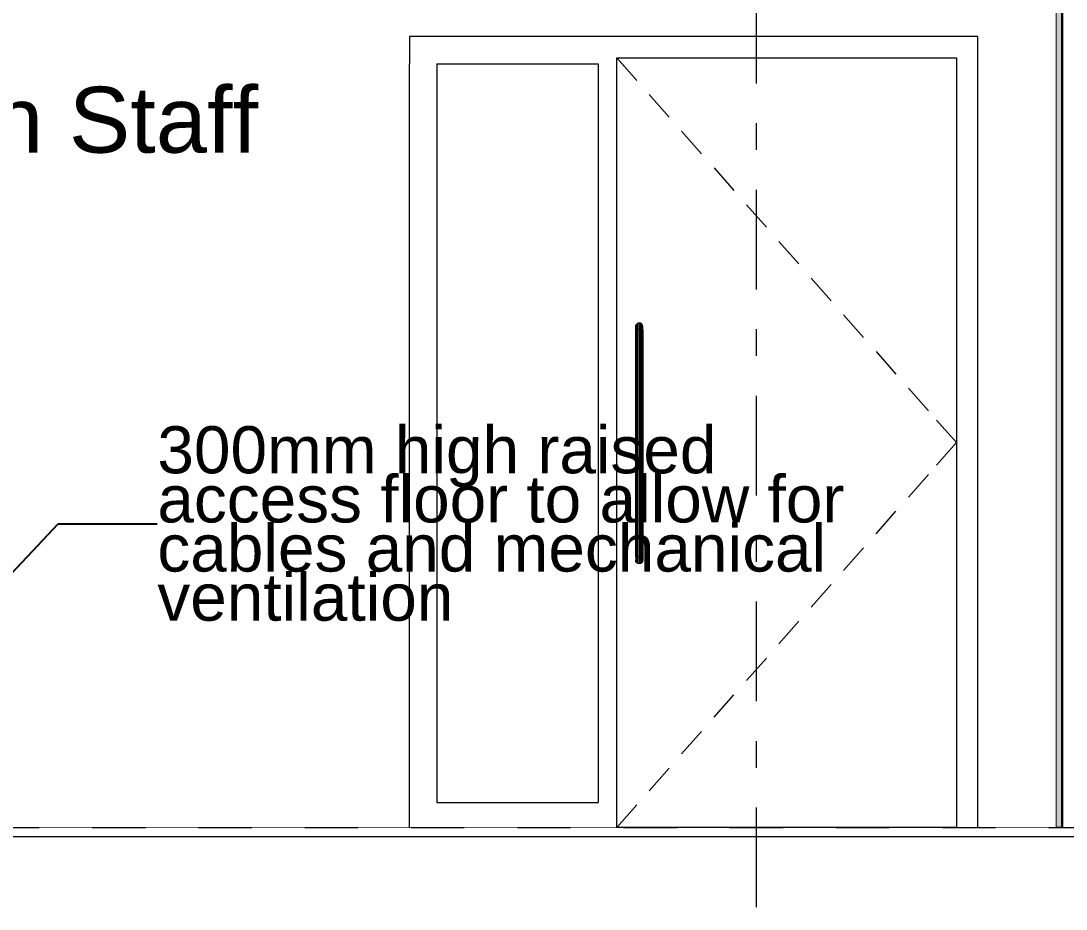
# Model space of a CAD drawing. Header units: millimetres. Extents: x -48147 to 1414029, y -496296 to 18123.
# Drawn here: x 1397658 to 1400434, y -478904 to -476546 of the extents above; entities that cross this region are included whole.
import ezdxf
from ezdxf.enums import TextEntityAlignment as Align

# ---------------------------------------------------------------- set-up
doc = ezdxf.new("R2010")
doc.units = ezdxf.units.MM
doc.header["$MEASUREMENT"] = 0
for name, pattern in [('Dashed', [2822.222233, 1411.111116, -1411.111116]), ('Double Dashed', [546.805537, 264.583325, -105.833328, 70.555556, -105.833328]), ('Wipeout_Contour', [1000, 0, -1000])]:
    doc.linetypes.add(name, pattern=pattern)
for name, color, linetype, lineweight, true_color in [('0_Pen_No__105', 7, 'Continuous', 15, 0xa6a6a6), ('New_A-15-MG_Structural_Grid_Phase_2_Pen_No__222', 7, 'Continuous', 13, 0x65af33), ('New_A-25-M_Wall_Int_Pen_No__107', 7, 'Continuous', 15, 0xa6a6a6), ('New_ArchiCAD Doors_Pen_No__63', 7, 'Continuous', 20, 0x606060)]:
    doc.layers.add(name, color=color, linetype=linetype, lineweight=lineweight, true_color=true_color)
for name, color, linetype, lineweight in [('0_Pen_No__191', 7, 'Continuous', 5), ('0_Pen_No__85', 8, 'Continuous', 20), ('A-95-P_Text_1_50_GA_Pen_No__1', 7, 'Continuous', 13), ('New_A-20-M_Floor_Slab_Pen_No__4', 7, 'Continuous', 20), ('New_A-25-M_Wall_Int_Pen_No__1', 7, 'Continuous', 13), ('New_ArchiCAD Doors_Pen_No__3', 7, 'Continuous', 18), ('New_ArchiCAD Doors_Pen_No__93', 8, 'Continuous', 13)]:
    doc.layers.add(name, color=color, linetype=linetype, lineweight=lineweight)
for name, color, linetype in [('New_A-15-MG_Structural_Grid_Phase_2', 7, 'Continuous'), ('New_A-20-M_Floor_Slab', 7, 'Continuous'), ('New_A-25-M_Wall_Int', 7, 'Continuous'), ('New_ArchiCAD Doors', 7, 'Continuous')]:
    doc.layers.add(name, color=color, linetype=linetype)
doc.styles.add('GENERATED_STYLE_2', font='')
doc.styles.get('GENERATED_STYLE_2').set_extended_font_data('Swis721 BT')
doc.dimstyles.new('GENERATED_STYLE__5', dxfattribs={"dimtxt": 0.18, "dimasz": 182.4, "dimexe": 0.18, "dimexo": 0.0625, "dimgap": 0.09, "dimtad": 0, "dimtih": 1, "dimtoh": 1, "dimdec": 4, "dimzin": 0, "dimdsep": 46, "dimcen": 0.09, "dimadec": 0, "dimazin": 0, "dimtfac": 1, "dimtdec": 4, "dimtmove": 0, "dimatfit": 3, "dimldrblk": 'ARROWHEAD_5', "dimfxl": 1, "dimtolj": 1, "dimtzin": 0, "dimarcsym": 0})

# ---------------------------------------------------------------- blocks, each defined once
blk = doc.blocks.new('Section Elem_171_2', base_point=(1372879, -490836.7))
at = {"color": 254, "linetype": 'Wipeout_Contour', "lineweight": 0, "ltscale": 5852792.500182126}
blk.add_wipeout([(1360553.7, -478686.7), (1360553.7, -478711.7), (1404762.6, -478711.7), (1404762.6, -478686.7)], dxfattribs=at).dxf.layer = 'New_A-20-M_Floor_Slab'
at = {"layer": 'New_A-20-M_Floor_Slab_Pen_No__4', "linetype": 'Continuous'}
blk.add_line((1400406.9, -478686.7), (1394450.7, -478686.7), dxfattribs=at)
at = {"layer": 'New_A-20-M_Floor_Slab_Pen_No__4', "linetype": 'Continuous', "flags": 128}
blk.add_lwpolyline([(1400424.9, -478686.7), (1400421.9, -478686.7), (1400406.9, -478686.7)], dxfattribs=at)
at = {"color": 254, "linetype": 'Wipeout_Contour', "lineweight": 0, "ltscale": 5852988.886324035}
blk.add_wipeout([(1360553.7, -478711.7), (1360553.7, -478986.7), (1404762.6, -478986.7), (1404762.6, -478711.7)], dxfattribs=at).dxf.layer = 'New_A-20-M_Floor_Slab'
at = {"layer": 'New_A-20-M_Floor_Slab_Pen_No__4', "linetype": 'Continuous'}
blk.add_line((1404762.6, -478711.7), (1360553.7, -478711.7), dxfattribs=at)
blk = doc.blocks.new('Section Elem_173_2', base_point=(1372879, -490836.7))
at = {"layer": 'New_A-25-M_Wall_Int_Pen_No__1', "linetype": 'Continuous'}
blk.add_line((1400406.9, -474813.6), (1400406.9, -478686.7), dxfattribs=at)
at = {"color": 254, "linetype": 'Wipeout_Contour', "lineweight": 0, "ltscale": 5917446.010713064}
blk.add_wipeout([(1400424.9, -478686.7), (1400443.9, -478686.7), (1400443.9, -474813.6), (1400424.9, -474813.6)], dxfattribs=at).dxf.layer = 'New_A-25-M_Wall_Int'
at = {"layer": 'New_A-25-M_Wall_Int_Pen_No__107', "linetype": 'Continuous'}
blk.add_hatch(color=256, dxfattribs=at).paths.add_polyline_path([(1400406.9, -474813.6), (1400406.9, -478686.7), (1400421.9, -478686.7), (1400421.9, -474813.6)])
at = {"layer": 'New_A-25-M_Wall_Int_Pen_No__107', "linetype": 'Continuous', "lineweight": 0, "true_color": 0x535353}
blk.add_hatch(color=251, dxfattribs=at).paths.add_polyline_path([(1400421.9, -478686.7), (1400424.9, -478686.7), (1400424.9, -474813.6), (1400421.9, -474813.6)])
at = {"layer": 'New_A-25-M_Wall_Int_Pen_No__1', "linetype": 'Continuous'}
for p, q in [((1400421.9, -474813.6), (1400421.9, -478686.7)), ((1400424.9, -474813.6), (1400424.9, -478686.7))]:
    blk.add_line(p, q, dxfattribs=at)
blk = doc.blocks.new('Section Elem_174_2', base_point=(1372879, -490836.7))
at = {"color": 254, "linetype": 'Wipeout_Contour', "lineweight": 0, "ltscale": 35473147.72623986}
blk.add_wipeout([(1394450.7, -478686.7), (1398690.2, -478686.7), (1398690.2, -476586.7), (1400200.2, -476586.7), (1400200.2, -478686.7), (1400406.9, -478686.7), (1400406.9, -474993.4), (1399615.9, -474993.4), (1399615.9, -475086.7), (1399705.9, -475086.7), (1399705.9, -475099.4), (1399625.4, -475099.4), (1399618.2, -475102.4), (1399615.2, -475109.6), (1399615.2, -475517.2), (1399618.2, -475524.4), (1399625.4, -475527.4), (1399705.9, -475527.4), (1399705.9, -475540.1), (1399531, -475540.1), (1399531, -475661.7), (1400406.5, -475661.7), (1400406.5, -475686.7), (1394450.7, -475686.7)], dxfattribs=at).dxf.layer = 'New_A-25-M_Wall_Int'
blk = doc.blocks.new('Section Elem_186_2', base_point=(1372879, -490836.7))
at = {"layer": 'New_ArchiCAD Doors_Pen_No__3', "linetype": 'Continuous'}
for p, q in [((1399327.2, -476741.2), (1399380.2, -476801.1)), ((1399413.3, -476838.6), (1399466.2, -476898.6)), ((1399499.3, -476936.1), (1399552.3, -476996)), ((1399585.4, -477033.5), (1399638.3, -477093.5)), ((1399671.4, -477131), (1399724.4, -477190.9)), ((1399757.5, -477228.4), (1399810.4, -477288.4)), ((1399843.5, -477325.9), (1399896.5, -477385.8)), ((1399929.6, -477423.3), (1399982.5, -477483.3)), ((1400015.6, -477520.8), (1400068.6, -477580.7)), ((1400015.6, -477809.7), (1400068.6, -477749.7)), ((1399929.6, -477907.2), (1399982.5, -477847.2)), ((1399843.5, -478004.6), (1399896.5, -477944.6)), ((1399757.5, -478102.1), (1399810.4, -478042.1)), ((1399671.4, -478199.5), (1399724.4, -478139.5)), ((1399585.4, -478296.9), (1399638.3, -478237)), ((1399499.3, -478394.4), (1399552.3, -478334.4)), ((1399413.3, -478491.8), (1399466.2, -478431.9)), ((1399327.2, -478589.3), (1399380.2, -478529.3))]:
    blk.add_line(p, q, dxfattribs=at)
at = {"color": 254, "linetype": 'Wipeout_Contour', "lineweight": 0, "ltscale": 7390551.823518475}
blk.add_wipeout([(1398690.2, -476659.7), (1398690.2, -478686.7), (1398763.2, -478686.7), (1398763.2, -478620.7), (1398763.2, -476659.7)], dxfattribs=at).dxf.layer = 'New_ArchiCAD Doors'
at = {"color": 254, "linetype": 'Wipeout_Contour', "lineweight": 0, "ltscale": 7392810.688224151}
blk.add_wipeout([(1399241.2, -476659.7), (1399191.2, -476659.7), (1399191.2, -478620.7), (1399191.2, -478686.7), (1399241.2, -478686.7)], dxfattribs=at).dxf.layer = 'New_ArchiCAD Doors'
at = {"color": 254, "linetype": 'Wipeout_Contour', "lineweight": 0, "ltscale": 5917639.275285176}
blk.add_wipeout([(1400143.2, -478686.7), (1400200.2, -478686.7), (1400200.2, -476659.7), (1400143.2, -476659.7)], dxfattribs=at).dxf.layer = 'New_ArchiCAD Doors'
at = {"color": 254, "linetype": 'Wipeout_Contour', "lineweight": 0, "ltscale": 5914702.512488508}
blk.add_wipeout([(1399292, -477968.3), (1399292, -477981), (1399294.1, -477984.1), (1399294.1, -477969)], dxfattribs=at).dxf.layer = 'New_ArchiCAD Doors'
at = {"layer": 'New_ArchiCAD Doors_Pen_No__3', "linetype": 'Continuous'}
for p, q in [((1400090.2, -477605.3), (1400143.2, -477665.2)), ((1400090.2, -477725.2), (1400143.2, -477665.2)), ((1399241.2, -478686.7), (1399294.1, -478626.8))]:
    blk.add_line(p, q, dxfattribs=at)
at = {"color": 254, "linetype": 'Wipeout_Contour', "lineweight": 0, "ltscale": 14783941.33785668}
blk.add_wipeout([(1398690.2, -476586.7), (1398690.2, -476659.7), (1398763.2, -476659.7), (1399191.2, -476659.7), (1399241.2, -476659.7), (1399241.2, -476643.7), (1400143.2, -476643.7), (1400143.2, -476659.7), (1400200.2, -476659.7), (1400200.2, -476586.7)], dxfattribs=at).dxf.layer = 'New_ArchiCAD Doors'
at = {"color": 254, "linetype": 'Wipeout_Contour', "lineweight": 0, "ltscale": 5914753.462121516}
blk.add_wipeout([(1399304.5, -477985.9), (1399307.5, -477983.8), (1399307.5, -477968.9), (1399304.5, -477969.4)], dxfattribs=at).dxf.layer = 'New_ArchiCAD Doors'
at = {"color": 254, "linetype": 'Wipeout_Contour', "lineweight": 0, "ltscale": 5914384.624103814}
blk.add_wipeout([(1399191.2, -478620.7), (1398763.2, -478620.7), (1398763.2, -478686.7), (1399191.2, -478686.7)], dxfattribs=at).dxf.layer = 'New_ArchiCAD Doors'
at = {"layer": 'New_ArchiCAD Doors_Pen_No__3', "linetype": 'Continuous'}
blk.add_line((1399241.2, -476643.7), (1399294.1, -476703.7), dxfattribs=at)
at = {"layer": 'New_ArchiCAD Doors_Pen_No__63', "linetype": 'Continuous'}
for p, q in [((1398690.2, -476586.7), (1398690.2, -476659.7)), ((1400200.2, -476586.7), (1398690.2, -476586.7)), ((1400200.2, -476659.7), (1400200.2, -476586.7)), ((1398690.2, -478686.7), (1398690.2, -476659.7)), ((1399241.2, -478686.7), (1399241.2, -476643.7)), ((1399241.2, -476643.7), (1400143.2, -476643.7)), ((1400143.2, -476643.7), (1400143.2, -478686.7)), ((1400200.2, -478686.7), (1400200.2, -476659.7))]:
    blk.add_line(p, q, dxfattribs=at)
at = {"color": 254, "linetype": 'Wipeout_Contour', "lineweight": 0, "ltscale": 5913074.664169221}
blk.add_wipeout([(1398763.2, -478620.7), (1399191.2, -478620.7), (1399191.2, -476659.7), (1398763.2, -476659.7)], dxfattribs=at).dxf.layer = 'New_ArchiCAD Doors'
at = {"color": 254, "linetype": 'Wipeout_Contour', "lineweight": 0, "ltscale": 5914714.433016218}
blk.add_wipeout([(1399294.1, -477984.1), (1399297.2, -477986.1), (1399297.2, -477969.4), (1399294.1, -477969)], dxfattribs=at).dxf.layer = 'New_ArchiCAD Doors'
at = {"layer": 'New_ArchiCAD Doors_Pen_No__63', "linetype": 'Continuous'}
for p, q in [((1398763.2, -476659.7), (1398763.2, -478620.7)), ((1398763.2, -476659.7), (1399191.2, -476659.7)), ((1399191.2, -476659.7), (1399191.2, -478620.7)), ((1398763.2, -478620.7), (1399191.2, -478620.7))]:
    blk.add_line(p, q, dxfattribs=at)
at = {"color": 254, "linetype": 'Wipeout_Contour', "lineweight": 0, "ltscale": 5914728.311488065}
blk.add_wipeout([(1399297.2, -477986.1), (1399300.9, -477986.7), (1399300.9, -477969.5), (1399297.2, -477969.4)], dxfattribs=at).dxf.layer = 'New_ArchiCAD Doors'
at = {"color": 254, "linetype": 'Wipeout_Contour', "lineweight": 0, "ltscale": 5914742.015391721}
blk.add_wipeout([(1399300.9, -477986.7), (1399304.5, -477985.9), (1399304.5, -477969.4), (1399300.9, -477969.5)], dxfattribs=at).dxf.layer = 'New_ArchiCAD Doors'
at = {"color": 254, "linetype": 'Wipeout_Contour', "lineweight": 0, "ltscale": 5914694.515324706}
blk.add_wipeout([(1399291.2, -477977.7), (1399292, -477981), (1399292, -477968.3), (1399291.2, -477967.6)], dxfattribs=at).dxf.layer = 'New_ArchiCAD Doors'
at = {"color": 254, "linetype": 'Wipeout_Contour', "lineweight": 0, "ltscale": 5914760.924641364}
blk.add_wipeout([(1399307.5, -477983.8), (1399309.5, -477980.7), (1399309.5, -477968.2), (1399307.5, -477968.9)], dxfattribs=at).dxf.layer = 'New_ArchiCAD Doors'
at = {"color": 254, "linetype": 'Wipeout_Contour', "lineweight": 0, "ltscale": 5914763.263483913}
blk.add_wipeout([(1399309.5, -477980.7), (1399310.2, -477977.1), (1399310.2, -477967.4), (1399309.5, -477968.2)], dxfattribs=at).dxf.layer = 'New_ArchiCAD Doors'
at = {"layer": 'New_ArchiCAD Doors_Pen_No__93', "linetype": 'Continuous'}
for p, q in [((1399297.2, -477986.1), (1399294.1, -477984.1)), ((1399300.9, -477986.7), (1399297.2, -477986.1)), ((1399304.5, -477985.9), (1399300.9, -477986.7)), ((1399307.5, -477983.8), (1399304.5, -477985.9))]:
    blk.add_line(p, q, dxfattribs=at)
at = {"color": 254, "linetype": 'Wipeout_Contour', "lineweight": 0, "ltscale": 5914353.184423207}
blk.add_wipeout([(1399307.5, -477968.9), (1399307.5, -477365.6), (1399304.5, -477365.1), (1399304.5, -477969.4)], dxfattribs=at).dxf.layer = 'New_ArchiCAD Doors'
at = {"color": 254, "linetype": 'Wipeout_Contour', "lineweight": 0, "ltscale": 5914298.609848801}
blk.add_wipeout([(1399291.2, -477967.6), (1399292, -477968.3), (1399292, -477366.2), (1399291.2, -477366.9)], dxfattribs=at).dxf.layer = 'New_ArchiCAD Doors'
at = {"color": 254, "linetype": 'Wipeout_Contour', "lineweight": 0, "ltscale": 5914304.089612098}
blk.add_wipeout([(1399292, -477968.3), (1399294.1, -477969), (1399294.1, -477365.5), (1399292, -477366.2)], dxfattribs=at).dxf.layer = 'New_ArchiCAD Doors'
at = {"color": 254, "linetype": 'Wipeout_Contour', "lineweight": 0, "ltscale": 5914313.999666603}
blk.add_wipeout([(1399294.1, -477969), (1399297.2, -477969.4), (1399297.2, -477365.1), (1399294.1, -477365.5)], dxfattribs=at).dxf.layer = 'New_ArchiCAD Doors'
at = {"color": 254, "linetype": 'Wipeout_Contour', "lineweight": 0, "ltscale": 5914326.809729826}
blk.add_wipeout([(1399297.2, -477969.4), (1399300.9, -477969.5), (1399300.9, -477364.9), (1399297.2, -477365.1)], dxfattribs=at).dxf.layer = 'New_ArchiCAD Doors'
at = {"color": 254, "linetype": 'Wipeout_Contour', "lineweight": 0, "ltscale": 5914340.569586522}
blk.add_wipeout([(1399300.9, -477969.5), (1399304.5, -477969.4), (1399304.5, -477365.1), (1399300.9, -477364.9)], dxfattribs=at).dxf.layer = 'New_ArchiCAD Doors'
at = {"layer": 'New_ArchiCAD Doors_Pen_No__93', "linetype": 'Continuous'}
for p, q in [((1399291.2, -477967.6), (1399291.2, -477977.7)), ((1399292, -477968.3), (1399291.2, -477967.6)), ((1399292, -477968.3), (1399292, -477981)), ((1399292, -477981), (1399291.2, -477977.7))]:
    blk.add_line(p, q, dxfattribs=at)
at = {"color": 254, "linetype": 'Wipeout_Contour', "lineweight": 0, "ltscale": 5913902.712574153}
blk.add_wipeout([(1399291.2, -477366.9), (1399292, -477366.2), (1399292, -477353.4), (1399291.2, -477356.7)], dxfattribs=at).dxf.layer = 'New_ArchiCAD Doors'
at = {"color": 254, "linetype": 'Wipeout_Contour', "lineweight": 0, "ltscale": 5913905.676849977}
blk.add_wipeout([(1399292, -477366.2), (1399294.1, -477365.5), (1399294.1, -477350.4), (1399292, -477353.4)], dxfattribs=at).dxf.layer = 'New_ArchiCAD Doors'
at = {"color": 254, "linetype": 'Wipeout_Contour', "lineweight": 0, "ltscale": 5913913.577978516}
blk.add_wipeout([(1399294.1, -477365.5), (1399297.2, -477365.1), (1399297.2, -477348.4), (1399294.1, -477350.4)], dxfattribs=at).dxf.layer = 'New_ArchiCAD Doors'
at = {"color": 254, "linetype": 'Wipeout_Contour', "lineweight": 0, "ltscale": 5914367.763751724}
blk.add_wipeout([(1399309.5, -477968.2), (1399310.2, -477967.4), (1399310.2, -477367.1), (1399309.5, -477366.3)], dxfattribs=at).dxf.layer = 'New_ArchiCAD Doors'
at = {"color": 254, "linetype": 'Wipeout_Contour', "lineweight": 0, "ltscale": 5914362.733744526}
blk.add_wipeout([(1399307.5, -477365.6), (1399307.5, -477968.9), (1399309.5, -477968.2), (1399309.5, -477366.3)], dxfattribs=at).dxf.layer = 'New_ArchiCAD Doors'
at = {"layer": 'New_ArchiCAD Doors_Pen_No__93', "linetype": 'Continuous'}
for p, q in [((1399294.1, -477969), (1399292, -477968.3)), ((1399294.1, -477969), (1399294.1, -477984.1)), ((1399297.2, -477969.4), (1399294.1, -477969)), ((1399297.2, -477969.4), (1399297.2, -477986.1)), ((1399300.9, -477969.5), (1399297.2, -477969.4)), ((1399304.5, -477969.4), (1399300.9, -477969.5)), ((1399300.9, -477969.5), (1399300.9, -477986.7)), ((1399307.5, -477968.9), (1399304.5, -477969.4)), ((1399304.5, -477969.4), (1399304.5, -477985.9)), ((1399309.5, -477968.2), (1399307.5, -477968.9)), ((1399307.5, -477968.9), (1399307.5, -477983.8)), ((1399310.2, -477967.4), (1399309.5, -477968.2)), ((1399309.5, -477968.2), (1399309.5, -477980.7)), ((1399310.2, -477967.4), (1399310.2, -477977.1)), ((1399294.1, -477984.1), (1399292, -477981)), ((1399309.5, -477980.7), (1399307.5, -477983.8)), ((1399310.2, -477977.1), (1399309.5, -477980.7))]:
    blk.add_line(p, q, dxfattribs=at)
at = {"color": 254, "linetype": 'Wipeout_Contour', "lineweight": 0, "ltscale": 5913972.271916265}
blk.add_wipeout([(1399309.5, -477366.3), (1399310.2, -477367.1), (1399310.2, -477357.4), (1399309.5, -477353.8)], dxfattribs=at).dxf.layer = 'New_ArchiCAD Doors'
at = {"color": 254, "linetype": 'Wipeout_Contour', "lineweight": 0, "ltscale": 5913964.552787415}
blk.add_wipeout([(1399307.5, -477365.6), (1399309.5, -477366.3), (1399309.5, -477353.8), (1399307.5, -477350.6)], dxfattribs=at).dxf.layer = 'New_ArchiCAD Doors'
at = {"color": 254, "linetype": 'Wipeout_Contour', "lineweight": 0, "ltscale": 5913952.918267957}
blk.add_wipeout([(1399307.5, -477365.6), (1399307.5, -477350.6), (1399304.5, -477348.5), (1399304.5, -477365.1)], dxfattribs=at).dxf.layer = 'New_ArchiCAD Doors'
at = {"color": 254, "linetype": 'Wipeout_Contour', "lineweight": 0, "ltscale": 5913925.320465455}
blk.add_wipeout([(1399297.2, -477365.1), (1399300.9, -477364.9), (1399300.9, -477347.7), (1399297.2, -477348.4)], dxfattribs=at).dxf.layer = 'New_ArchiCAD Doors'
at = {"color": 254, "linetype": 'Wipeout_Contour', "lineweight": 0, "ltscale": 5913939.136231859}
blk.add_wipeout([(1399300.9, -477364.9), (1399304.5, -477365.1), (1399304.5, -477348.5), (1399300.9, -477347.7)], dxfattribs=at).dxf.layer = 'New_ArchiCAD Doors'
at = {"layer": 'New_ArchiCAD Doors_Pen_No__93', "linetype": 'Continuous'}
for p, q in [((1399292, -477353.4), (1399291.2, -477356.7)), ((1399291.2, -477366.9), (1399291.2, -477356.7)), ((1399294.1, -477350.4), (1399292, -477353.4)), ((1399292, -477366.2), (1399292, -477353.4)), ((1399297.2, -477348.4), (1399294.1, -477350.4)), ((1399294.1, -477365.5), (1399294.1, -477350.4)), ((1399300.9, -477347.7), (1399297.2, -477348.4)), ((1399297.2, -477365.1), (1399297.2, -477348.4)), ((1399300.9, -477364.9), (1399300.9, -477347.7)), ((1399304.5, -477348.5), (1399300.9, -477347.7)), ((1399304.5, -477365.1), (1399304.5, -477348.5)), ((1399307.5, -477350.6), (1399304.5, -477348.5)), ((1399307.5, -477365.6), (1399307.5, -477350.6)), ((1399309.5, -477353.8), (1399307.5, -477350.6)), ((1399309.5, -477366.3), (1399309.5, -477353.8)), ((1399310.2, -477357.4), (1399309.5, -477353.8)), ((1399310.2, -477367.1), (1399310.2, -477357.4)), ((1399292, -477366.2), (1399291.2, -477366.9)), ((1399291.2, -477967.6), (1399291.2, -477366.9)), ((1399294.1, -477365.5), (1399292, -477366.2)), ((1399292, -477968.3), (1399292, -477366.2)), ((1399297.2, -477365.1), (1399294.1, -477365.5)), ((1399294.1, -477969), (1399294.1, -477365.5)), ((1399300.9, -477364.9), (1399297.2, -477365.1)), ((1399297.2, -477969.4), (1399297.2, -477365.1)), ((1399300.9, -477969.5), (1399300.9, -477364.9)), ((1399304.5, -477365.1), (1399300.9, -477364.9)), ((1399304.5, -477969.4), (1399304.5, -477365.1)), ((1399307.5, -477365.6), (1399304.5, -477365.1)), ((1399307.5, -477968.9), (1399307.5, -477365.6)), ((1399309.5, -477366.3), (1399307.5, -477365.6)), ((1399309.5, -477968.2), (1399309.5, -477366.3)), ((1399310.2, -477367.1), (1399309.5, -477366.3)), ((1399310.2, -477367.1), (1399310.2, -477967.4))]:
    blk.add_line(p, q, dxfattribs=at)
blk = doc.blocks.new('Standard grid marker[6]_2', base_point=(1399610.9, -469432.1))
at = {"layer": 'New_A-15-MG_Structural_Grid_Phase_2_Pen_No__222', "linetype": 'Double Dashed'}
blk.add_line((1399610.9, -470432.1), (1399610.9, -493836.7), dxfattribs=at)
at = {"layer": 'New_A-15-MG_Structural_Grid_Phase_2_Pen_No__222', "style": 'GENERATED_STYLE_2'}
for tag, p in [('AC_MarkerText_1_0', (1399610.9, -469163.9)), ('AC_MarkerText_1_1', (1399610.9, -495068.6))]:
    blk.add_attdef(tag, text='', height=175, rotation=360, dxfattribs=at).set_placement(p, align=Align.MIDDLE_CENTER)
blk = doc.blocks.new('ARROWHEAD_5')
at = {"color": 0, "linetype": 'Continuous', "lineweight": 0}
blk.add_line((0, 0), (-1, 0), dxfattribs=at)
blk.add_solid([(-1, 0.2679), (0, 0), (-1, -0.2679), (-1, 0.2679)], dxfattribs=at)
blk = doc.blocks.new('S-24 Building Section_STORY_MARKER', base_point=(1372879, -490836.7))
at = {"layer": '0_Pen_No__105', "linetype": 'Dashed', "ltscale": 0.1}
blk.add_line((1358054.7, -478686.7), (1410366.7, -478686.7), dxfattribs=at)

msp = doc.modelspace()

# ---------------------------------------------------------------- block references
at = {"layer": 'New_A-20-M_Floor_Slab'}
msp.add_blockref('Section Elem_171_2', (1372879, -490836.7), dxfattribs=at)

# ---------------------------------------------------------------- next in the draw order: block references
at = {"layer": 'New_A-25-M_Wall_Int'}
msp.add_blockref('Section Elem_173_2', (1372879, -490836.7), dxfattribs=at)

# ---------------------------------------------------------------- next in the draw order: block references
msp.add_blockref('Section Elem_174_2', (1372879, -490836.7), dxfattribs=at)

# ---------------------------------------------------------------- next in the draw order: block references
at = {"layer": 'New_ArchiCAD Doors'}
msp.add_blockref('Section Elem_186_2', (1372879, -490836.7), dxfattribs=at)

# ---------------------------------------------------------------- next in the draw order: texts
at = {"layer": 'A-95-P_Text_1_50_GA_Pen_No__1', "linetype": 'Continuous', "insert": (1397480, -476720.5), "char_height": 175, "attachment_point": 2, "style": 'GENERATED_STYLE_2'}
msp.add_mtext('\\A1;{\\fSwis721 BT|b0|i0|c0|p34;Research Staff}', dxfattribs=at)

# ---------------------------------------------------------------- next in the draw order: block references
at = {"layer": 'New_A-15-MG_Structural_Grid_Phase_2', "color": 8, "linetype": 'Continuous', "lineweight": 15}
msp.add_blockref('Standard grid marker[6]_2', (1399610.9, -469432.1), dxfattribs=at)

# ---------------------------------------------------------------- next in the draw order: texts
at = {"layer": '0_Pen_No__191', "linetype": 'Continuous', "insert": (1398020.8, -477880.7), "char_height": 125, "width": 1863.478, "attachment_point": 4, "line_spacing_factor": 0.625916, "style": 'GENERATED_STYLE_2'}
msp.add_mtext('\\A1;{\\fSwis721 BT|b0|i0|c0|p34;300mm high raised access floor to allow for cables and mechanical ventilation}', dxfattribs=at)

# ---------------------------------------------------------------- next in the draw order: leaders
at = {"layer": '0_Pen_No__85', "linetype": 'Continuous', "annotation_type": 0, "has_hookline": 1, "hookline_direction": 0, "text_width": 1869}
msp.add_leader([(1396972.1, -478711.7), (1397757.6, -477880.7), (1398020.7, -477880.7)], dimstyle='GENERATED_STYLE__5', dxfattribs=at)

# ---------------------------------------------------------------- next in the draw order: block references
at = {"linetype": 'Continuous', "lineweight": 0}
msp.add_blockref('S-24 Building Section_STORY_MARKER', (1372879, -490836.7), dxfattribs=at)

doc.saveas('drawing.dxf')
